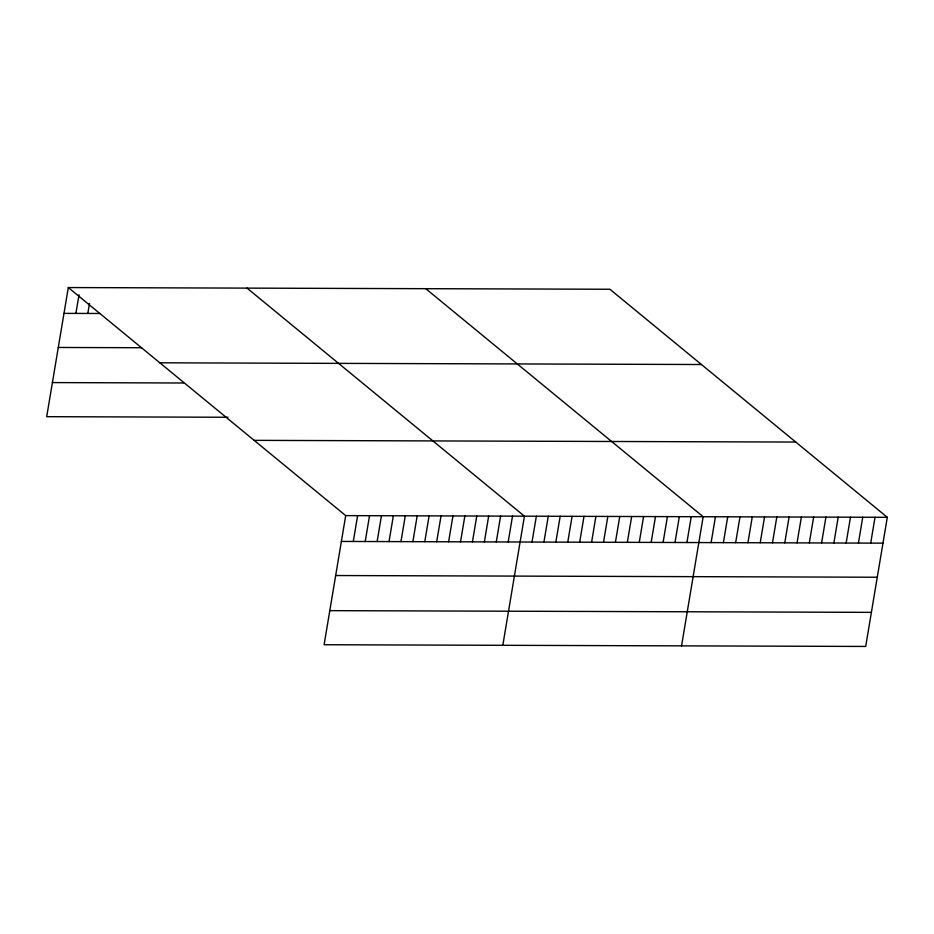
<?xml version="1.0" encoding="UTF-8"?>
<svg xmlns="http://www.w3.org/2000/svg" width="934" height="934" viewBox="0 0 934 934"><rect width="100%" height="100%" fill="white"/><g stroke="black" fill="none" stroke-linecap="round" stroke-linejoin="round"><path stroke-width="1.4" d="M68.31 287.555L345.697 515.615L324.098 644.74L865.69 646.445L887.3 517.319L609.902 289.26L68.31 287.555L46.7 416.681L228.071 417.253M75.899 313.415L79.028 294.77M87.819 313.45L89.501 303.41M353.297 541.486L357.617 515.65M365.206 541.522L369.537 515.696M377.126 541.557L381.446 515.731M389.034 541.592L393.366 515.766M400.955 541.627L405.274 515.802M412.875 541.673L417.194 515.837M424.783 541.708L429.103 515.883M436.703 541.743L441.023 515.918M448.612 541.778L452.943 515.953M460.532 541.813L464.852 515.988M472.441 541.86L476.772 516.035M484.361 541.895L488.68 516.07M496.281 541.93L500.601 516.105M508.189 541.965L512.509 516.14M502.819 645.301L524.429 516.175L247.031 288.116M532.018 542.047L536.349 516.222M543.938 542.082L548.258 516.257M555.847 542.117L560.178 516.292M567.767 542.152L572.087 516.327M579.687 542.187L584.007 516.362M591.596 542.234L595.915 516.409M603.516 542.269L607.836 516.444M615.424 542.304L619.756 516.479M627.344 542.339L631.664 516.514M639.253 542.385L643.584 516.549M651.173 542.421L655.493 516.595M663.093 542.456L667.413 516.63M675.002 542.491L679.322 516.665M686.922 542.526L691.242 516.7M681.551 645.873L703.162 516.736L425.764 288.676M711.113 542.607L715.432 516.782M723.383 542.642L727.714 516.817M735.665 542.677L739.985 516.852M747.936 542.724L752.267 516.899M760.218 542.759L764.537 516.934M772.488 542.794L776.819 516.969M784.77 542.841L789.09 517.016M797.041 542.876L801.372 517.051M809.323 542.911L813.642 517.086M821.593 542.958L825.925 517.132M833.875 542.993L838.195 517.167M846.146 543.028L850.477 517.202M858.428 543.074L862.747 517.238M870.698 543.109L875.03 517.284M63.991 313.38L99.728 313.497M58.282 347.471L141.688 347.728M159.842 362.812L701.446 364.517M52.409 382.59L183.473 382.998M254.165 440.358L795.756 442.062M345.697 515.615L887.3 517.319M341.377 541.44L882.98 543.144M335.68 575.531L877.271 577.235M329.795 610.649L871.399 612.354"/></g></svg>
